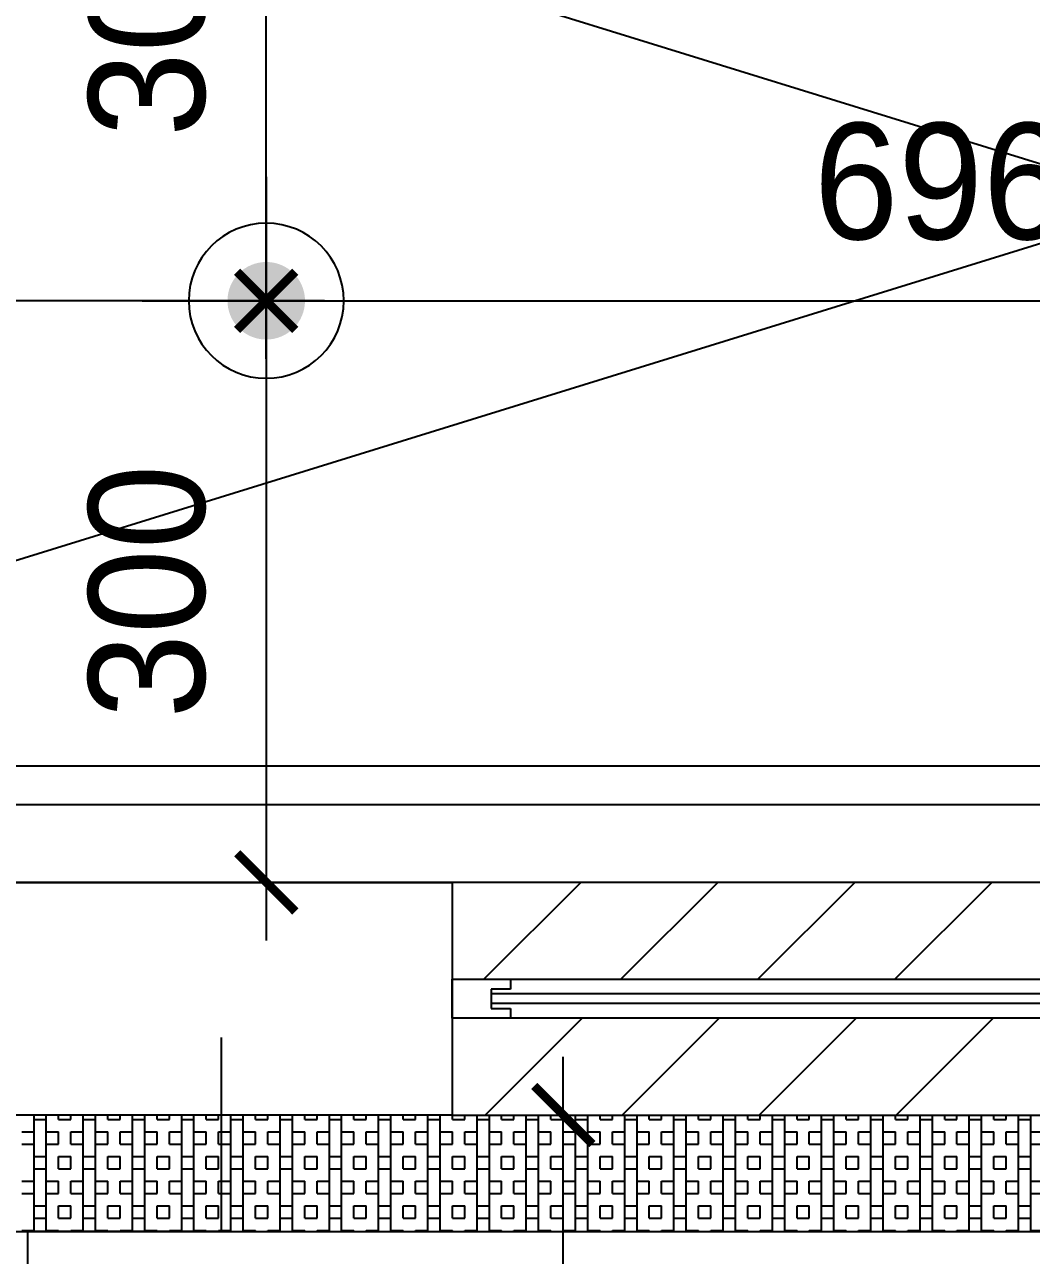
# Model space of a CAD drawing. Header units: inches. Extents: x 3778 to 56227, y -16914 to 35091.
# Drawn here: x 41185 to 41704, y -4066 to -3432 of the extents above; entities that cross this region are included whole.
import ezdxf

# ---------------------------------------------------------------- set-up
doc = ezdxf.new("R2010")
doc.units = ezdxf.units.IN
doc.header["$LTSCALE"] = 100
doc.header["$MEASUREMENT"] = 0
doc.header["$PDSIZE"] = 700.071425
for name, color, linetype in [('03-WAL NEW', 3, 'Continuous'), ('07-DIM WAL', 5, 'Continuous'), ('CO-BATH', 6, 'Continuous'), ('HAT', 8, 'Continuous'), ('RC-LIGHT', 7, 'Continuous')]:
    doc.layers.add(name, color=color, linetype=linetype)
doc.styles.add('HY 울릉도 L', font='')
doc.styles.get('HY 울릉도 L').set_extended_font_data('HY울릉도L')
doc.dimstyles.new('30', dxfattribs={"dimscale": 30, "dimtxt": 2, "dimasz": 1, "dimexe": 1, "dimexo": 1, "dimgap": 1, "dimtad": 1, "dimdec": 0, "dimrnd": 0.05, "dimdsep": 46, "dimlunit": 6, "dimtxsty": 'HY 울릉도 L', "dimblk": 'ARCHTICK', "dimcen": 2.5, "dimdle": 1, "dimclrd": 133, "dimclre": 133, "dimclrt": 30, "dimadec": 0, "dimazin": 0, "dimtfac": 1, "dimtdec": 0, "dimtix": 1, "dimtmove": 2, "dimatfit": 3, "dimldrblk": 'ARCHTICK', "dimfxl": 0, "dimlwd": -1, "dimlwe": -1, "dimarcsym": 0})

# ---------------------------------------------------------------- blocks, each defined once
blk = doc.blocks.new('cjscjdeh')
at = {"color": 8}
for p, q in [((149129.34, 76889.88), (149129.34, 76789.88)), ((148452.52, 76789.88), (149848.52, 76789.88)), ((149129.34, 76789.88), (149029.34, 76789.88)), ((149029.34, 76789.88), (149029.34, 76689.88))]:
    blk.add_line(p, q, dxfattribs=at)
at = {"layer": '03-WAL NEW'}
blk.add_lwpolyline([(148452.52, 76969.88), (149248.52, 76969.88), (149248.52, 76849.88), (148452.52, 76849.88)], close=True, dxfattribs=at)
blk.add_lwpolyline([(149848.52, 76969.88), (149248.52, 76969.88), (149248.52, 76849.88), (149848.52, 76849.88)], dxfattribs=at)
at = {"layer": 'CO-BATH', "color": 8}
for p, q in [((149618.52, 77319.88), (148663.16, 77615.24)), ((149618.52, 77319.88), (148663.16, 77024.53)), ((149748.52, 77029.88), (148798.52, 77029.88)), ((149758.52, 77009.88), (148698.52, 77009.88)), ((149848.52, 76969.88), (148452.52, 76969.88)), ((149248.52, 76899.88), (149248.52, 76919.88)), ((149248.52, 76919.88), (149958.52, 76919.88)), ((149248.52, 76919.88), (149278.52, 76919.88)), ((149248.52, 76899.88), (149248.52, 76919.88)), ((149278.52, 76919.88), (149278.52, 76914.88)), ((149278.52, 76914.88), (149268.52, 76914.88)), ((149268.52, 76914.88), (149268.52, 76904.88)), ((149938.52, 76912.38), (149268.52, 76912.38)), ((149938.52, 76907.38), (149268.52, 76907.38)), ((149268.52, 76904.88), (149278.52, 76904.88)), ((149278.52, 76904.88), (149278.52, 76899.88)), ((149958.52, 76899.88), (149248.52, 76899.88)), ((149278.52, 76899.88), (149248.52, 76899.88))]:
    blk.add_line(p, q, dxfattribs=at)
at = {"layer": 'HAT', "color": 8, "linetype": 'Continuous'}
for p, q in [((149264.79, 76919.88), (149314.79, 76969.88)), ((149335.5, 76919.88), (149385.5, 76969.88)), ((149406.21, 76919.88), (149456.21, 76969.88)), ((149476.92, 76919.88), (149526.92, 76969.88)), ((149265.5, 76849.88), (149315.5, 76899.88)), ((149336.21, 76849.88), (149386.21, 76899.88)), ((149406.92, 76849.88), (149456.92, 76899.88)), ((149477.63, 76849.88), (149527.63, 76899.88)), ((149032.7, 76789.88), (149032.7, 76849.88)), ((149032.7, 76847.54), (149039.05, 76847.54)), ((149039.05, 76789.88), (149039.05, 76849.88)), ((149045.4, 76847.54), (149045.4, 76849.88)), ((149045.4, 76847.54), (149051.75, 76847.54)), ((149051.75, 76847.54), (149051.75, 76849.88)), ((149058.1, 76789.88), (149058.1, 76849.88)), ((149058.1, 76847.54), (149064.45, 76847.54)), ((149064.45, 76789.88), (149064.45, 76849.88)), ((149070.8, 76847.54), (149070.8, 76849.88)), ((149070.8, 76847.54), (149077.15, 76847.54)), ((149077.15, 76847.54), (149077.15, 76849.88)), ((149083.5, 76789.88), (149083.5, 76849.88)), ((149083.5, 76847.54), (149089.85, 76847.54)), ((149089.85, 76789.88), (149089.85, 76849.88)), ((149096.2, 76847.54), (149096.2, 76849.88)), ((149096.2, 76847.54), (149102.55, 76847.54)), ((149102.55, 76847.54), (149102.55, 76849.88)), ((149108.9, 76789.88), (149108.9, 76849.88)), ((149108.9, 76847.54), (149115.25, 76847.54)), ((149115.25, 76789.88), (149115.25, 76849.88)), ((149121.6, 76847.54), (149121.6, 76849.88)), ((149121.6, 76847.54), (149127.95, 76847.54)), ((149127.95, 76847.54), (149127.95, 76849.88)), ((149134.3, 76789.88), (149134.3, 76849.88)), ((149134.3, 76847.54), (149140.65, 76847.54)), ((149140.65, 76789.88), (149140.65, 76849.88)), ((149147, 76847.54), (149147, 76849.88)), ((149147, 76847.54), (149153.35, 76847.54)), ((149153.35, 76847.54), (149153.35, 76849.88)), ((149159.7, 76789.88), (149159.7, 76849.88)), ((149159.7, 76847.54), (149166.05, 76847.54)), ((149166.05, 76789.88), (149166.05, 76849.88)), ((149172.4, 76847.54), (149172.4, 76849.88)), ((149172.4, 76847.54), (149178.75, 76847.54)), ((149178.75, 76847.54), (149178.75, 76849.88)), ((149185.1, 76789.88), (149185.1, 76849.88)), ((149185.1, 76847.54), (149191.45, 76847.54)), ((149191.45, 76789.88), (149191.45, 76849.88)), ((149197.8, 76847.54), (149197.8, 76849.88)), ((149197.8, 76847.54), (149204.15, 76847.54)), ((149204.15, 76847.54), (149204.15, 76849.88)), ((149210.5, 76789.88), (149210.5, 76849.88)), ((149210.5, 76847.54), (149216.85, 76847.54)), ((149216.85, 76789.88), (149216.85, 76849.88)), ((149223.2, 76847.54), (149223.2, 76849.88)), ((149223.2, 76847.54), (149229.55, 76847.54)), ((149229.55, 76847.54), (149229.55, 76849.88)), ((149235.9, 76789.88), (149235.9, 76849.88)), ((149235.9, 76847.54), (149242.25, 76847.54)), ((149242.25, 76789.88), (149242.25, 76849.88)), ((149248.6, 76847.54), (149248.6, 76849.88)), ((149248.6, 76847.54), (149254.95, 76847.54)), ((149254.95, 76847.54), (149254.95, 76849.88)), ((149261.3, 76789.88), (149261.3, 76849.88)), ((149261.3, 76847.54), (149267.65, 76847.54)), ((149267.65, 76789.88), (149267.65, 76849.88)), ((149274, 76847.54), (149274, 76849.88)), ((149274, 76847.54), (149280.35, 76847.54)), ((149280.35, 76847.54), (149280.35, 76849.88)), ((149286.7, 76789.88), (149286.7, 76849.88)), ((149286.7, 76847.54), (149293.05, 76847.54)), ((149293.05, 76789.88), (149293.05, 76849.88)), ((149299.4, 76847.54), (149299.4, 76849.88)), ((149299.4, 76847.54), (149305.75, 76847.54)), ((149305.75, 76847.54), (149305.75, 76849.88)), ((149312.1, 76789.88), (149312.1, 76849.88)), ((149312.1, 76847.54), (149318.45, 76847.54)), ((149318.45, 76789.88), (149318.45, 76849.88)), ((149324.8, 76847.54), (149324.8, 76849.88)), ((149324.8, 76847.54), (149331.15, 76847.54)), ((149331.15, 76847.54), (149331.15, 76849.88)), ((149337.5, 76789.88), (149337.5, 76849.88)), ((149337.5, 76847.54), (149343.85, 76847.54)), ((149343.85, 76789.88), (149343.85, 76849.88)), ((149350.2, 76847.54), (149350.2, 76849.88)), ((149350.2, 76847.54), (149356.55, 76847.54)), ((149356.55, 76847.54), (149356.55, 76849.88)), ((149362.9, 76789.88), (149362.9, 76849.88)), ((149362.9, 76847.54), (149369.25, 76847.54)), ((149369.25, 76789.88), (149369.25, 76849.88)), ((149375.6, 76847.54), (149375.6, 76849.88)), ((149375.6, 76847.54), (149381.95, 76847.54)), ((149381.95, 76847.54), (149381.95, 76849.88)), ((149388.3, 76789.88), (149388.3, 76849.88)), ((149388.3, 76847.54), (149394.65, 76847.54)), ((149394.65, 76789.88), (149394.65, 76849.88)), ((149401, 76847.54), (149401, 76849.88)), ((149401, 76847.54), (149407.35, 76847.54)), ((149407.35, 76847.54), (149407.35, 76849.88)), ((149413.7, 76789.88), (149413.7, 76849.88)), ((149413.7, 76847.54), (149420.05, 76847.54)), ((149420.05, 76789.88), (149420.05, 76849.88)), ((149426.4, 76847.54), (149426.4, 76849.88)), ((149426.4, 76847.54), (149432.75, 76847.54)), ((149432.75, 76847.54), (149432.75, 76849.88)), ((149439.1, 76789.88), (149439.1, 76849.88)), ((149439.1, 76847.54), (149445.45, 76847.54)), ((149445.45, 76789.88), (149445.45, 76849.88)), ((149451.8, 76847.54), (149451.8, 76849.88)), ((149451.8, 76847.54), (149458.15, 76847.54)), ((149458.15, 76847.54), (149458.15, 76849.88)), ((149464.5, 76789.88), (149464.5, 76849.88)), ((149464.5, 76847.54), (149470.85, 76847.54)), ((149470.85, 76789.88), (149470.85, 76849.88)), ((149477.2, 76847.54), (149477.2, 76849.88)), ((149477.2, 76847.54), (149483.55, 76847.54)), ((149483.55, 76847.54), (149483.55, 76849.88)), ((149489.9, 76789.88), (149489.9, 76849.88)), ((149489.9, 76847.54), (149496.25, 76847.54)), ((149496.25, 76789.88), (149496.25, 76849.88)), ((149502.6, 76847.54), (149502.6, 76849.88)), ((149502.6, 76847.54), (149508.95, 76847.54)), ((149508.95, 76847.54), (149508.95, 76849.88)), ((149515.3, 76789.88), (149515.3, 76849.88)), ((149515.3, 76847.54), (149521.65, 76847.54)), ((149521.65, 76789.88), (149521.65, 76849.88)), ((149528, 76847.54), (149528, 76849.88)), ((149528, 76847.54), (149534.35, 76847.54)), ((149534.35, 76847.54), (149534.35, 76849.88)), ((149540.7, 76789.88), (149540.7, 76849.88)), ((149540.7, 76847.54), (149547.05, 76847.54)), ((149547.05, 76789.88), (149547.05, 76849.88)), ((149026.35, 76841.19), (149032.7, 76841.19)), ((149039.05, 76841.19), (149045.4, 76841.19)), ((149045.4, 76834.84), (149045.4, 76841.19)), ((149051.75, 76841.19), (149058.1, 76841.19)), ((149051.75, 76834.84), (149051.75, 76841.19)), ((149064.45, 76841.19), (149070.8, 76841.19)), ((149070.8, 76834.84), (149070.8, 76841.19)), ((149077.15, 76841.19), (149083.5, 76841.19)), ((149077.15, 76834.84), (149077.15, 76841.19)), ((149089.85, 76841.19), (149096.2, 76841.19)), ((149096.2, 76834.84), (149096.2, 76841.19)), ((149102.55, 76841.19), (149108.9, 76841.19)), ((149102.55, 76834.84), (149102.55, 76841.19)), ((149115.25, 76841.19), (149121.6, 76841.19)), ((149121.6, 76834.84), (149121.6, 76841.19)), ((149127.95, 76841.19), (149134.3, 76841.19)), ((149127.95, 76834.84), (149127.95, 76841.19)), ((149140.65, 76841.19), (149147, 76841.19)), ((149147, 76834.84), (149147, 76841.19)), ((149153.35, 76841.19), (149159.7, 76841.19)), ((149153.35, 76834.84), (149153.35, 76841.19)), ((149166.05, 76841.19), (149172.4, 76841.19)), ((149172.4, 76834.84), (149172.4, 76841.19)), ((149178.75, 76841.19), (149185.1, 76841.19)), ((149178.75, 76834.84), (149178.75, 76841.19)), ((149191.45, 76841.19), (149197.8, 76841.19)), ((149197.8, 76834.84), (149197.8, 76841.19)), ((149204.15, 76841.19), (149210.5, 76841.19)), ((149204.15, 76834.84), (149204.15, 76841.19)), ((149216.85, 76841.19), (149223.2, 76841.19)), ((149223.2, 76834.84), (149223.2, 76841.19)), ((149229.55, 76841.19), (149235.9, 76841.19)), ((149229.55, 76834.84), (149229.55, 76841.19)), ((149242.25, 76841.19), (149248.6, 76841.19)), ((149248.6, 76834.84), (149248.6, 76841.19)), ((149254.95, 76841.19), (149261.3, 76841.19)), ((149254.95, 76834.84), (149254.95, 76841.19)), ((149267.65, 76841.19), (149274, 76841.19)), ((149274, 76834.84), (149274, 76841.19)), ((149280.35, 76841.19), (149286.7, 76841.19)), ((149280.35, 76834.84), (149280.35, 76841.19)), ((149293.05, 76841.19), (149299.4, 76841.19)), ((149299.4, 76834.84), (149299.4, 76841.19)), ((149305.75, 76841.19), (149312.1, 76841.19)), ((149305.75, 76834.84), (149305.75, 76841.19)), ((149318.45, 76841.19), (149324.8, 76841.19)), ((149324.8, 76834.84), (149324.8, 76841.19)), ((149331.15, 76841.19), (149337.5, 76841.19)), ((149331.15, 76834.84), (149331.15, 76841.19)), ((149343.85, 76841.19), (149350.2, 76841.19)), ((149350.2, 76834.84), (149350.2, 76841.19)), ((149356.55, 76841.19), (149362.9, 76841.19)), ((149356.55, 76834.84), (149356.55, 76841.19)), ((149369.25, 76841.19), (149375.6, 76841.19)), ((149375.6, 76834.84), (149375.6, 76841.19)), ((149381.95, 76841.19), (149388.3, 76841.19)), ((149381.95, 76834.84), (149381.95, 76841.19)), ((149394.65, 76841.19), (149401, 76841.19)), ((149401, 76834.84), (149401, 76841.19)), ((149407.35, 76841.19), (149413.7, 76841.19)), ((149407.35, 76834.84), (149407.35, 76841.19)), ((149420.05, 76841.19), (149426.4, 76841.19)), ((149426.4, 76834.84), (149426.4, 76841.19)), ((149432.75, 76841.19), (149439.1, 76841.19)), ((149432.75, 76834.84), (149432.75, 76841.19)), ((149445.45, 76841.19), (149451.8, 76841.19)), ((149451.8, 76834.84), (149451.8, 76841.19)), ((149458.15, 76841.19), (149464.5, 76841.19)), ((149458.15, 76834.84), (149458.15, 76841.19)), ((149470.85, 76841.19), (149477.2, 76841.19)), ((149477.2, 76834.84), (149477.2, 76841.19)), ((149483.55, 76841.19), (149489.9, 76841.19)), ((149483.55, 76834.84), (149483.55, 76841.19)), ((149496.25, 76841.19), (149502.6, 76841.19)), ((149502.6, 76834.84), (149502.6, 76841.19)), ((149508.95, 76841.19), (149515.3, 76841.19)), ((149508.95, 76834.84), (149508.95, 76841.19)), ((149521.65, 76841.19), (149528, 76841.19)), ((149528, 76834.84), (149528, 76841.19)), ((149534.35, 76841.19), (149540.7, 76841.19)), ((149534.35, 76834.84), (149534.35, 76841.19)), ((149547.05, 76841.19), (149553.4, 76841.19)), ((149026.35, 76834.84), (149032.7, 76834.84)), ((149039.05, 76834.84), (149045.4, 76834.84)), ((149051.75, 76834.84), (149058.1, 76834.84)), ((149064.45, 76834.84), (149070.8, 76834.84)), ((149077.15, 76834.84), (149083.5, 76834.84)), ((149089.85, 76834.84), (149096.2, 76834.84)), ((149102.55, 76834.84), (149108.9, 76834.84)), ((149115.25, 76834.84), (149121.6, 76834.84)), ((149127.95, 76834.84), (149134.3, 76834.84)), ((149140.65, 76834.84), (149147, 76834.84)), ((149153.35, 76834.84), (149159.7, 76834.84)), ((149166.05, 76834.84), (149172.4, 76834.84)), ((149178.75, 76834.84), (149185.1, 76834.84)), ((149191.45, 76834.84), (149197.8, 76834.84)), ((149204.15, 76834.84), (149210.5, 76834.84)), ((149216.85, 76834.84), (149223.2, 76834.84)), ((149229.55, 76834.84), (149235.9, 76834.84)), ((149242.25, 76834.84), (149248.6, 76834.84)), ((149254.95, 76834.84), (149261.3, 76834.84)), ((149267.65, 76834.84), (149274, 76834.84)), ((149280.35, 76834.84), (149286.7, 76834.84)), ((149293.05, 76834.84), (149299.4, 76834.84)), ((149305.75, 76834.84), (149312.1, 76834.84)), ((149318.45, 76834.84), (149324.8, 76834.84)), ((149331.15, 76834.84), (149337.5, 76834.84)), ((149343.85, 76834.84), (149350.2, 76834.84)), ((149356.55, 76834.84), (149362.9, 76834.84)), ((149369.25, 76834.84), (149375.6, 76834.84)), ((149381.95, 76834.84), (149388.3, 76834.84)), ((149394.65, 76834.84), (149401, 76834.84)), ((149407.35, 76834.84), (149413.7, 76834.84)), ((149420.05, 76834.84), (149426.4, 76834.84)), ((149432.75, 76834.84), (149439.1, 76834.84)), ((149445.45, 76834.84), (149451.8, 76834.84)), ((149458.15, 76834.84), (149464.5, 76834.84)), ((149470.85, 76834.84), (149477.2, 76834.84)), ((149483.55, 76834.84), (149489.9, 76834.84)), ((149496.25, 76834.84), (149502.6, 76834.84)), ((149508.95, 76834.84), (149515.3, 76834.84)), ((149521.65, 76834.84), (149528, 76834.84)), ((149534.35, 76834.84), (149540.7, 76834.84)), ((149547.05, 76834.84), (149553.4, 76834.84)), ((149032.7, 76828.49), (149039.05, 76828.49)), ((149045.4, 76828.49), (149051.75, 76828.49)), ((149045.4, 76822.14), (149045.4, 76828.49)), ((149051.75, 76822.14), (149051.75, 76828.49)), ((149058.1, 76828.49), (149064.45, 76828.49)), ((149070.8, 76828.49), (149077.15, 76828.49)), ((149070.8, 76822.14), (149070.8, 76828.49)), ((149077.15, 76822.14), (149077.15, 76828.49)), ((149083.5, 76828.49), (149089.85, 76828.49)), ((149096.2, 76828.49), (149102.55, 76828.49)), ((149096.2, 76822.14), (149096.2, 76828.49)), ((149102.55, 76822.14), (149102.55, 76828.49)), ((149108.9, 76828.49), (149115.25, 76828.49)), ((149121.6, 76828.49), (149127.95, 76828.49)), ((149121.6, 76822.14), (149121.6, 76828.49)), ((149127.95, 76822.14), (149127.95, 76828.49)), ((149134.3, 76828.49), (149140.65, 76828.49)), ((149147, 76828.49), (149153.35, 76828.49)), ((149147, 76822.14), (149147, 76828.49)), ((149153.35, 76822.14), (149153.35, 76828.49)), ((149159.7, 76828.49), (149166.05, 76828.49)), ((149172.4, 76828.49), (149178.75, 76828.49)), ((149172.4, 76822.14), (149172.4, 76828.49)), ((149178.75, 76822.14), (149178.75, 76828.49)), ((149185.1, 76828.49), (149191.45, 76828.49)), ((149197.8, 76828.49), (149204.15, 76828.49)), ((149197.8, 76822.14), (149197.8, 76828.49)), ((149204.15, 76822.14), (149204.15, 76828.49)), ((149210.5, 76828.49), (149216.85, 76828.49)), ((149223.2, 76828.49), (149229.55, 76828.49)), ((149223.2, 76822.14), (149223.2, 76828.49)), ((149229.55, 76822.14), (149229.55, 76828.49)), ((149235.9, 76828.49), (149242.25, 76828.49)), ((149248.6, 76828.49), (149254.95, 76828.49)), ((149248.6, 76822.14), (149248.6, 76828.49)), ((149254.95, 76822.14), (149254.95, 76828.49)), ((149261.3, 76828.49), (149267.65, 76828.49)), ((149274, 76828.49), (149280.35, 76828.49)), ((149274, 76822.14), (149274, 76828.49)), ((149280.35, 76822.14), (149280.35, 76828.49)), ((149286.7, 76828.49), (149293.05, 76828.49)), ((149299.4, 76828.49), (149305.75, 76828.49)), ((149299.4, 76822.14), (149299.4, 76828.49)), ((149305.75, 76822.14), (149305.75, 76828.49)), ((149312.1, 76828.49), (149318.45, 76828.49)), ((149324.8, 76828.49), (149331.15, 76828.49)), ((149324.8, 76822.14), (149324.8, 76828.49)), ((149331.15, 76822.14), (149331.15, 76828.49)), ((149337.5, 76828.49), (149343.85, 76828.49)), ((149350.2, 76828.49), (149356.55, 76828.49)), ((149350.2, 76822.14), (149350.2, 76828.49)), ((149356.55, 76822.14), (149356.55, 76828.49)), ((149362.9, 76828.49), (149369.25, 76828.49)), ((149375.6, 76828.49), (149381.95, 76828.49)), ((149375.6, 76822.14), (149375.6, 76828.49)), ((149381.95, 76822.14), (149381.95, 76828.49)), ((149388.3, 76828.49), (149394.65, 76828.49)), ((149401, 76828.49), (149407.35, 76828.49)), ((149401, 76822.14), (149401, 76828.49)), ((149407.35, 76822.14), (149407.35, 76828.49)), ((149413.7, 76828.49), (149420.05, 76828.49)), ((149426.4, 76828.49), (149432.75, 76828.49)), ((149426.4, 76822.14), (149426.4, 76828.49)), ((149432.75, 76822.14), (149432.75, 76828.49)), ((149439.1, 76828.49), (149445.45, 76828.49)), ((149451.8, 76828.49), (149458.15, 76828.49)), ((149451.8, 76822.14), (149451.8, 76828.49)), ((149458.15, 76822.14), (149458.15, 76828.49)), ((149464.5, 76828.49), (149470.85, 76828.49)), ((149477.2, 76828.49), (149483.55, 76828.49)), ((149477.2, 76822.14), (149477.2, 76828.49)), ((149483.55, 76822.14), (149483.55, 76828.49)), ((149489.9, 76828.49), (149496.25, 76828.49)), ((149502.6, 76828.49), (149508.95, 76828.49)), ((149502.6, 76822.14), (149502.6, 76828.49)), ((149508.95, 76822.14), (149508.95, 76828.49)), ((149515.3, 76828.49), (149521.65, 76828.49)), ((149528, 76828.49), (149534.35, 76828.49)), ((149528, 76822.14), (149528, 76828.49)), ((149534.35, 76822.14), (149534.35, 76828.49)), ((149540.7, 76828.49), (149547.05, 76828.49)), ((149032.7, 76822.14), (149039.05, 76822.14)), ((149045.4, 76822.14), (149051.75, 76822.14)), ((149058.1, 76822.14), (149064.45, 76822.14)), ((149070.8, 76822.14), (149077.15, 76822.14)), ((149083.5, 76822.14), (149089.85, 76822.14)), ((149096.2, 76822.14), (149102.55, 76822.14)), ((149108.9, 76822.14), (149115.25, 76822.14)), ((149121.6, 76822.14), (149127.95, 76822.14)), ((149134.3, 76822.14), (149140.65, 76822.14)), ((149147, 76822.14), (149153.35, 76822.14)), ((149159.7, 76822.14), (149166.05, 76822.14)), ((149172.4, 76822.14), (149178.75, 76822.14)), ((149185.1, 76822.14), (149191.45, 76822.14)), ((149197.8, 76822.14), (149204.15, 76822.14)), ((149210.5, 76822.14), (149216.85, 76822.14)), ((149223.2, 76822.14), (149229.55, 76822.14)), ((149235.9, 76822.14), (149242.25, 76822.14)), ((149248.6, 76822.14), (149254.95, 76822.14)), ((149261.3, 76822.14), (149267.65, 76822.14)), ((149274, 76822.14), (149280.35, 76822.14)), ((149286.7, 76822.14), (149293.05, 76822.14)), ((149299.4, 76822.14), (149305.75, 76822.14)), ((149312.1, 76822.14), (149318.45, 76822.14)), ((149324.8, 76822.14), (149331.15, 76822.14)), ((149337.5, 76822.14), (149343.85, 76822.14)), ((149350.2, 76822.14), (149356.55, 76822.14)), ((149362.9, 76822.14), (149369.25, 76822.14)), ((149375.6, 76822.14), (149381.95, 76822.14)), ((149388.3, 76822.14), (149394.65, 76822.14)), ((149401, 76822.14), (149407.35, 76822.14)), ((149413.7, 76822.14), (149420.05, 76822.14)), ((149426.4, 76822.14), (149432.75, 76822.14)), ((149439.1, 76822.14), (149445.45, 76822.14)), ((149451.8, 76822.14), (149458.15, 76822.14)), ((149464.5, 76822.14), (149470.85, 76822.14)), ((149477.2, 76822.14), (149483.55, 76822.14)), ((149489.9, 76822.14), (149496.25, 76822.14)), ((149502.6, 76822.14), (149508.95, 76822.14)), ((149515.3, 76822.14), (149521.65, 76822.14)), ((149528, 76822.14), (149534.35, 76822.14)), ((149540.7, 76822.14), (149547.05, 76822.14)), ((149026.35, 76815.79), (149032.7, 76815.79)), ((149039.05, 76815.79), (149045.4, 76815.79)), ((149045.4, 76809.44), (149045.4, 76815.79)), ((149051.75, 76815.79), (149058.1, 76815.79)), ((149051.75, 76809.44), (149051.75, 76815.79)), ((149064.45, 76815.79), (149070.8, 76815.79)), ((149070.8, 76809.44), (149070.8, 76815.79)), ((149077.15, 76815.79), (149083.5, 76815.79)), ((149077.15, 76809.44), (149077.15, 76815.79)), ((149089.85, 76815.79), (149096.2, 76815.79)), ((149096.2, 76809.44), (149096.2, 76815.79)), ((149102.55, 76815.79), (149108.9, 76815.79)), ((149102.55, 76809.44), (149102.55, 76815.79)), ((149115.25, 76815.79), (149121.6, 76815.79)), ((149121.6, 76809.44), (149121.6, 76815.79)), ((149127.95, 76815.79), (149134.3, 76815.79)), ((149127.95, 76809.44), (149127.95, 76815.79)), ((149140.65, 76815.79), (149147, 76815.79)), ((149147, 76809.44), (149147, 76815.79)), ((149153.35, 76815.79), (149159.7, 76815.79)), ((149153.35, 76809.44), (149153.35, 76815.79)), ((149166.05, 76815.79), (149172.4, 76815.79)), ((149172.4, 76809.44), (149172.4, 76815.79)), ((149178.75, 76815.79), (149185.1, 76815.79)), ((149178.75, 76809.44), (149178.75, 76815.79)), ((149191.45, 76815.79), (149197.8, 76815.79)), ((149197.8, 76809.44), (149197.8, 76815.79)), ((149204.15, 76815.79), (149210.5, 76815.79)), ((149204.15, 76809.44), (149204.15, 76815.79)), ((149216.85, 76815.79), (149223.2, 76815.79)), ((149223.2, 76809.44), (149223.2, 76815.79)), ((149229.55, 76815.79), (149235.9, 76815.79)), ((149229.55, 76809.44), (149229.55, 76815.79)), ((149242.25, 76815.79), (149248.6, 76815.79)), ((149248.6, 76809.44), (149248.6, 76815.79)), ((149254.95, 76815.79), (149261.3, 76815.79)), ((149254.95, 76809.44), (149254.95, 76815.79)), ((149267.65, 76815.79), (149274, 76815.79)), ((149274, 76809.44), (149274, 76815.79)), ((149280.35, 76815.79), (149286.7, 76815.79)), ((149280.35, 76809.44), (149280.35, 76815.79)), ((149293.05, 76815.79), (149299.4, 76815.79)), ((149299.4, 76809.44), (149299.4, 76815.79)), ((149305.75, 76815.79), (149312.1, 76815.79)), ((149305.75, 76809.44), (149305.75, 76815.79)), ((149318.45, 76815.79), (149324.8, 76815.79)), ((149324.8, 76809.44), (149324.8, 76815.79)), ((149331.15, 76815.79), (149337.5, 76815.79)), ((149331.15, 76809.44), (149331.15, 76815.79)), ((149343.85, 76815.79), (149350.2, 76815.79)), ((149350.2, 76809.44), (149350.2, 76815.79)), ((149356.55, 76815.79), (149362.9, 76815.79)), ((149356.55, 76809.44), (149356.55, 76815.79)), ((149369.25, 76815.79), (149375.6, 76815.79)), ((149375.6, 76809.44), (149375.6, 76815.79)), ((149381.95, 76815.79), (149388.3, 76815.79)), ((149381.95, 76809.44), (149381.95, 76815.79)), ((149394.65, 76815.79), (149401, 76815.79)), ((149401, 76809.44), (149401, 76815.79)), ((149407.35, 76815.79), (149413.7, 76815.79)), ((149407.35, 76809.44), (149407.35, 76815.79)), ((149420.05, 76815.79), (149426.4, 76815.79)), ((149426.4, 76809.44), (149426.4, 76815.79)), ((149432.75, 76815.79), (149439.1, 76815.79)), ((149432.75, 76809.44), (149432.75, 76815.79)), ((149445.45, 76815.79), (149451.8, 76815.79)), ((149451.8, 76809.44), (149451.8, 76815.79)), ((149458.15, 76815.79), (149464.5, 76815.79)), ((149458.15, 76809.44), (149458.15, 76815.79)), ((149470.85, 76815.79), (149477.2, 76815.79)), ((149477.2, 76809.44), (149477.2, 76815.79)), ((149483.55, 76815.79), (149489.9, 76815.79)), ((149483.55, 76809.44), (149483.55, 76815.79)), ((149496.25, 76815.79), (149502.6, 76815.79)), ((149502.6, 76809.44), (149502.6, 76815.79)), ((149508.95, 76815.79), (149515.3, 76815.79)), ((149508.95, 76809.44), (149508.95, 76815.79)), ((149521.65, 76815.79), (149528, 76815.79)), ((149528, 76809.44), (149528, 76815.79)), ((149534.35, 76815.79), (149540.7, 76815.79)), ((149534.35, 76809.44), (149534.35, 76815.79)), ((149547.05, 76815.79), (149553.4, 76815.79)), ((149026.35, 76809.44), (149032.7, 76809.44)), ((149039.05, 76809.44), (149045.4, 76809.44)), ((149051.75, 76809.44), (149058.1, 76809.44)), ((149064.45, 76809.44), (149070.8, 76809.44)), ((149077.15, 76809.44), (149083.5, 76809.44)), ((149089.85, 76809.44), (149096.2, 76809.44)), ((149102.55, 76809.44), (149108.9, 76809.44)), ((149115.25, 76809.44), (149121.6, 76809.44)), ((149127.95, 76809.44), (149134.3, 76809.44)), ((149140.65, 76809.44), (149147, 76809.44)), ((149153.35, 76809.44), (149159.7, 76809.44)), ((149166.05, 76809.44), (149172.4, 76809.44)), ((149178.75, 76809.44), (149185.1, 76809.44)), ((149191.45, 76809.44), (149197.8, 76809.44)), ((149204.15, 76809.44), (149210.5, 76809.44)), ((149216.85, 76809.44), (149223.2, 76809.44)), ((149229.55, 76809.44), (149235.9, 76809.44)), ((149242.25, 76809.44), (149248.6, 76809.44)), ((149254.95, 76809.44), (149261.3, 76809.44)), ((149267.65, 76809.44), (149274, 76809.44)), ((149280.35, 76809.44), (149286.7, 76809.44)), ((149293.05, 76809.44), (149299.4, 76809.44)), ((149305.75, 76809.44), (149312.1, 76809.44)), ((149318.45, 76809.44), (149324.8, 76809.44)), ((149331.15, 76809.44), (149337.5, 76809.44)), ((149343.85, 76809.44), (149350.2, 76809.44)), ((149356.55, 76809.44), (149362.9, 76809.44)), ((149369.25, 76809.44), (149375.6, 76809.44)), ((149381.95, 76809.44), (149388.3, 76809.44)), ((149394.65, 76809.44), (149401, 76809.44)), ((149407.35, 76809.44), (149413.7, 76809.44)), ((149420.05, 76809.44), (149426.4, 76809.44)), ((149432.75, 76809.44), (149439.1, 76809.44)), ((149445.45, 76809.44), (149451.8, 76809.44)), ((149458.15, 76809.44), (149464.5, 76809.44)), ((149470.85, 76809.44), (149477.2, 76809.44)), ((149483.55, 76809.44), (149489.9, 76809.44)), ((149496.25, 76809.44), (149502.6, 76809.44)), ((149508.95, 76809.44), (149515.3, 76809.44)), ((149521.65, 76809.44), (149528, 76809.44)), ((149534.35, 76809.44), (149540.7, 76809.44)), ((149547.05, 76809.44), (149553.4, 76809.44)), ((149032.7, 76803.09), (149039.05, 76803.09)), ((149045.4, 76803.09), (149051.75, 76803.09)), ((149045.4, 76796.74), (149045.4, 76803.09)), ((149051.75, 76796.74), (149051.75, 76803.09)), ((149058.1, 76803.09), (149064.45, 76803.09)), ((149070.8, 76803.09), (149077.15, 76803.09)), ((149070.8, 76796.74), (149070.8, 76803.09)), ((149077.15, 76796.74), (149077.15, 76803.09)), ((149083.5, 76803.09), (149089.85, 76803.09)), ((149096.2, 76803.09), (149102.55, 76803.09)), ((149096.2, 76796.74), (149096.2, 76803.09)), ((149102.55, 76796.74), (149102.55, 76803.09)), ((149108.9, 76803.09), (149115.25, 76803.09)), ((149121.6, 76803.09), (149127.95, 76803.09)), ((149121.6, 76796.74), (149121.6, 76803.09)), ((149127.95, 76796.74), (149127.95, 76803.09)), ((149134.3, 76803.09), (149140.65, 76803.09)), ((149147, 76803.09), (149153.35, 76803.09)), ((149147, 76796.74), (149147, 76803.09)), ((149153.35, 76796.74), (149153.35, 76803.09)), ((149159.7, 76803.09), (149166.05, 76803.09)), ((149172.4, 76803.09), (149178.75, 76803.09)), ((149172.4, 76796.74), (149172.4, 76803.09)), ((149178.75, 76796.74), (149178.75, 76803.09)), ((149185.1, 76803.09), (149191.45, 76803.09)), ((149197.8, 76803.09), (149204.15, 76803.09)), ((149197.8, 76796.74), (149197.8, 76803.09)), ((149204.15, 76796.74), (149204.15, 76803.09)), ((149210.5, 76803.09), (149216.85, 76803.09)), ((149223.2, 76803.09), (149229.55, 76803.09)), ((149223.2, 76796.74), (149223.2, 76803.09)), ((149229.55, 76796.74), (149229.55, 76803.09)), ((149235.9, 76803.09), (149242.25, 76803.09)), ((149248.6, 76803.09), (149254.95, 76803.09)), ((149248.6, 76796.74), (149248.6, 76803.09)), ((149254.95, 76796.74), (149254.95, 76803.09)), ((149261.3, 76803.09), (149267.65, 76803.09)), ((149274, 76803.09), (149280.35, 76803.09)), ((149274, 76796.74), (149274, 76803.09)), ((149280.35, 76796.74), (149280.35, 76803.09)), ((149286.7, 76803.09), (149293.05, 76803.09)), ((149299.4, 76803.09), (149305.75, 76803.09)), ((149299.4, 76796.74), (149299.4, 76803.09)), ((149305.75, 76796.74), (149305.75, 76803.09)), ((149312.1, 76803.09), (149318.45, 76803.09)), ((149324.8, 76803.09), (149331.15, 76803.09)), ((149324.8, 76796.74), (149324.8, 76803.09)), ((149331.15, 76796.74), (149331.15, 76803.09)), ((149337.5, 76803.09), (149343.85, 76803.09)), ((149350.2, 76803.09), (149356.55, 76803.09)), ((149350.2, 76796.74), (149350.2, 76803.09)), ((149356.55, 76796.74), (149356.55, 76803.09)), ((149362.9, 76803.09), (149369.25, 76803.09)), ((149375.6, 76803.09), (149381.95, 76803.09)), ((149375.6, 76796.74), (149375.6, 76803.09)), ((149381.95, 76796.74), (149381.95, 76803.09)), ((149388.3, 76803.09), (149394.65, 76803.09)), ((149401, 76803.09), (149407.35, 76803.09)), ((149401, 76796.74), (149401, 76803.09)), ((149407.35, 76796.74), (149407.35, 76803.09)), ((149413.7, 76803.09), (149420.05, 76803.09)), ((149426.4, 76803.09), (149432.75, 76803.09)), ((149426.4, 76796.74), (149426.4, 76803.09)), ((149432.75, 76796.74), (149432.75, 76803.09)), ((149439.1, 76803.09), (149445.45, 76803.09)), ((149451.8, 76803.09), (149458.15, 76803.09)), ((149451.8, 76796.74), (149451.8, 76803.09)), ((149458.15, 76796.74), (149458.15, 76803.09)), ((149464.5, 76803.09), (149470.85, 76803.09)), ((149477.2, 76803.09), (149483.55, 76803.09)), ((149477.2, 76796.74), (149477.2, 76803.09)), ((149483.55, 76796.74), (149483.55, 76803.09)), ((149489.9, 76803.09), (149496.25, 76803.09)), ((149502.6, 76803.09), (149508.95, 76803.09)), ((149502.6, 76796.74), (149502.6, 76803.09)), ((149508.95, 76796.74), (149508.95, 76803.09)), ((149515.3, 76803.09), (149521.65, 76803.09)), ((149528, 76803.09), (149534.35, 76803.09)), ((149528, 76796.74), (149528, 76803.09)), ((149534.35, 76796.74), (149534.35, 76803.09)), ((149540.7, 76803.09), (149547.05, 76803.09)), ((149032.7, 76796.74), (149039.05, 76796.74)), ((149045.4, 76796.74), (149051.75, 76796.74)), ((149058.1, 76796.74), (149064.45, 76796.74)), ((149070.8, 76796.74), (149077.15, 76796.74)), ((149083.5, 76796.74), (149089.85, 76796.74)), ((149096.2, 76796.74), (149102.55, 76796.74)), ((149108.9, 76796.74), (149115.25, 76796.74)), ((149121.6, 76796.74), (149127.95, 76796.74)), ((149134.3, 76796.74), (149140.65, 76796.74)), ((149147, 76796.74), (149153.35, 76796.74)), ((149159.7, 76796.74), (149166.05, 76796.74)), ((149172.4, 76796.74), (149178.75, 76796.74)), ((149185.1, 76796.74), (149191.45, 76796.74)), ((149197.8, 76796.74), (149204.15, 76796.74)), ((149210.5, 76796.74), (149216.85, 76796.74)), ((149223.2, 76796.74), (149229.55, 76796.74)), ((149235.9, 76796.74), (149242.25, 76796.74)), ((149248.6, 76796.74), (149254.95, 76796.74)), ((149261.3, 76796.74), (149267.65, 76796.74)), ((149274, 76796.74), (149280.35, 76796.74)), ((149286.7, 76796.74), (149293.05, 76796.74)), ((149299.4, 76796.74), (149305.75, 76796.74)), ((149312.1, 76796.74), (149318.45, 76796.74)), ((149324.8, 76796.74), (149331.15, 76796.74)), ((149337.5, 76796.74), (149343.85, 76796.74)), ((149350.2, 76796.74), (149356.55, 76796.74)), ((149362.9, 76796.74), (149369.25, 76796.74)), ((149375.6, 76796.74), (149381.95, 76796.74)), ((149388.3, 76796.74), (149394.65, 76796.74)), ((149401, 76796.74), (149407.35, 76796.74)), ((149413.7, 76796.74), (149420.05, 76796.74)), ((149426.4, 76796.74), (149432.75, 76796.74)), ((149439.1, 76796.74), (149445.45, 76796.74)), ((149451.8, 76796.74), (149458.15, 76796.74)), ((149464.5, 76796.74), (149470.85, 76796.74)), ((149477.2, 76796.74), (149483.55, 76796.74)), ((149489.9, 76796.74), (149496.25, 76796.74)), ((149502.6, 76796.74), (149508.95, 76796.74)), ((149515.3, 76796.74), (149521.65, 76796.74)), ((149528, 76796.74), (149534.35, 76796.74)), ((149540.7, 76796.74), (149547.05, 76796.74)), ((149026.35, 76790.39), (149032.7, 76790.39)), ((149039.05, 76790.39), (149045.4, 76790.39)), ((149045.4, 76789.88), (149045.4, 76790.39)), ((149051.75, 76790.39), (149058.1, 76790.39)), ((149051.75, 76789.88), (149051.75, 76790.39)), ((149064.45, 76790.39), (149070.8, 76790.39)), ((149070.8, 76789.88), (149070.8, 76790.39)), ((149077.15, 76790.39), (149083.5, 76790.39)), ((149077.15, 76789.88), (149077.15, 76790.39)), ((149089.85, 76790.39), (149096.2, 76790.39)), ((149096.2, 76789.88), (149096.2, 76790.39)), ((149102.55, 76790.39), (149108.9, 76790.39)), ((149102.55, 76789.88), (149102.55, 76790.39)), ((149115.25, 76790.39), (149121.6, 76790.39)), ((149121.6, 76789.88), (149121.6, 76790.39)), ((149127.95, 76790.39), (149134.3, 76790.39)), ((149127.95, 76789.88), (149127.95, 76790.39)), ((149140.65, 76790.39), (149147, 76790.39)), ((149147, 76789.88), (149147, 76790.39)), ((149153.35, 76790.39), (149159.7, 76790.39)), ((149153.35, 76789.88), (149153.35, 76790.39)), ((149166.05, 76790.39), (149172.4, 76790.39)), ((149172.4, 76789.88), (149172.4, 76790.39)), ((149178.75, 76790.39), (149185.1, 76790.39)), ((149178.75, 76789.88), (149178.75, 76790.39)), ((149191.45, 76790.39), (149197.8, 76790.39)), ((149197.8, 76789.88), (149197.8, 76790.39)), ((149204.15, 76790.39), (149210.5, 76790.39)), ((149204.15, 76789.88), (149204.15, 76790.39)), ((149216.85, 76790.39), (149223.2, 76790.39)), ((149223.2, 76789.88), (149223.2, 76790.39)), ((149229.55, 76790.39), (149235.9, 76790.39)), ((149229.55, 76789.88), (149229.55, 76790.39)), ((149242.25, 76790.39), (149248.6, 76790.39)), ((149248.6, 76789.88), (149248.6, 76790.39)), ((149254.95, 76790.39), (149261.3, 76790.39)), ((149254.95, 76789.88), (149254.95, 76790.39)), ((149267.65, 76790.39), (149274, 76790.39)), ((149274, 76789.88), (149274, 76790.39)), ((149280.35, 76790.39), (149286.7, 76790.39)), ((149280.35, 76789.88), (149280.35, 76790.39)), ((149293.05, 76790.39), (149299.4, 76790.39)), ((149299.4, 76789.88), (149299.4, 76790.39)), ((149305.75, 76790.39), (149312.1, 76790.39)), ((149305.75, 76789.88), (149305.75, 76790.39)), ((149318.45, 76790.39), (149324.8, 76790.39)), ((149324.8, 76789.88), (149324.8, 76790.39)), ((149331.15, 76790.39), (149337.5, 76790.39)), ((149331.15, 76789.88), (149331.15, 76790.39)), ((149343.85, 76790.39), (149350.2, 76790.39)), ((149350.2, 76789.88), (149350.2, 76790.39)), ((149356.55, 76790.39), (149362.9, 76790.39)), ((149356.55, 76789.88), (149356.55, 76790.39)), ((149369.25, 76790.39), (149375.6, 76790.39)), ((149375.6, 76789.88), (149375.6, 76790.39)), ((149381.95, 76790.39), (149388.3, 76790.39)), ((149381.95, 76789.88), (149381.95, 76790.39)), ((149394.65, 76790.39), (149401, 76790.39)), ((149401, 76789.88), (149401, 76790.39)), ((149407.35, 76790.39), (149413.7, 76790.39)), ((149407.35, 76789.88), (149407.35, 76790.39)), ((149420.05, 76790.39), (149426.4, 76790.39)), ((149426.4, 76789.88), (149426.4, 76790.39)), ((149432.75, 76790.39), (149439.1, 76790.39)), ((149432.75, 76789.88), (149432.75, 76790.39)), ((149445.45, 76790.39), (149451.8, 76790.39)), ((149451.8, 76789.88), (149451.8, 76790.39)), ((149458.15, 76790.39), (149464.5, 76790.39)), ((149458.15, 76789.88), (149458.15, 76790.39)), ((149470.85, 76790.39), (149477.2, 76790.39)), ((149477.2, 76789.88), (149477.2, 76790.39)), ((149483.55, 76790.39), (149489.9, 76790.39)), ((149483.55, 76789.88), (149483.55, 76790.39)), ((149496.25, 76790.39), (149502.6, 76790.39)), ((149502.6, 76789.88), (149502.6, 76790.39)), ((149508.95, 76790.39), (149515.3, 76790.39)), ((149508.95, 76789.88), (149508.95, 76790.39)), ((149521.65, 76790.39), (149528, 76790.39)), ((149528, 76789.88), (149528, 76790.39)), ((149534.35, 76790.39), (149540.7, 76790.39)), ((149534.35, 76789.88), (149534.35, 76790.39)), ((149547.05, 76790.39), (149553.4, 76790.39))]:
    blk.add_line(p, q, dxfattribs=at)
blk = doc.blocks.new('_ArchTick')
at = {"color": 0, "linetype": 'ByBlock', "const_width": 0.15}
blk.add_lwpolyline([(-0.5, -0.5), (0.5, 0.5)], dxfattribs=at)
blk = doc.blocks.new('*D259')
at = {"layer": '07-DIM WAL', "color": 133}
for p, q in [((41462.79, -4571.45), (41462.79, -3963.95)), ((41492.79, -3993.95), (41492.79, -3993.95)), ((41432.97, -4541.45), (41432.79, -4541.45))]:
    blk.add_line(p, q, dxfattribs=at)
at = {"layer": 'Defpoints', "color": 0}
for p in [(41462.79, -3993.95), (41462.79, -3993.95), (41462.97, -4541.45)]:
    blk.add_point(p, dxfattribs=at)
at = {"layer": '07-DIM WAL', "color": 133, "xscale": 30, "yscale": 30, "zscale": 30}
for p, rotation in [((41462.79, -3993.95), 90), ((41462.79, -4541.45), 270)]:
    blk.add_blockref('_ArchTick', p, dxfattribs=dict(at, rotation=rotation))
at = {"layer": '07-DIM WAL', "color": 30, "insert": (41401.48, -4267.7), "char_height": 60, "attachment_point": 5, "rotation": 90, "style": 'HY 울릉도 L'}
blk.add_mtext('548', dxfattribs=at)
blk = doc.blocks.new('*D264')
at = {"layer": '07-DIM WAL', "color": 133}
for p, q in [((41309.56, -3603.95), (41309.56, -3243.95)), ((41339.56, -3273.95), (41339.56, -3273.95)), ((41339.56, -3573.95), (41339.56, -3573.95))]:
    blk.add_line(p, q, dxfattribs=at)
at = {"layer": 'Defpoints', "color": 0}
for p in [(41309.56, -3273.95), (41309.56, -3273.95), (41309.56, -3573.95)]:
    blk.add_point(p, dxfattribs=at)
at = {"layer": '07-DIM WAL', "color": 133, "xscale": 30, "yscale": 30, "zscale": 30}
for p, rotation in [((41309.56, -3273.95), 90), ((41309.56, -3573.95), 270)]:
    blk.add_blockref('_ArchTick', p, dxfattribs=dict(at, rotation=rotation))
at = {"layer": '07-DIM WAL', "color": 30, "insert": (41248.22, -3423.95), "char_height": 60, "attachment_point": 5, "rotation": 90, "style": 'HY 울릉도 L'}
blk.add_mtext('300', dxfattribs=at)
blk = doc.blocks.new('*D266')
at = {"layer": '07-DIM WAL', "color": 133}
for p, q in [((41309.55, -3543.95), (41309.55, -3903.95)), ((41279.56, -3573.95), (41279.55, -3573.95)), ((41339.55, -3873.95), (41339.55, -3873.95))]:
    blk.add_line(p, q, dxfattribs=at)
at = {"layer": 'Defpoints', "color": 0}
for p in [(41309.56, -3573.95), (41309.55, -3873.95), (41309.55, -3873.95)]:
    blk.add_point(p, dxfattribs=at)
at = {"layer": '07-DIM WAL', "color": 133, "xscale": 30, "yscale": 30, "zscale": 30}
for p, rotation in [((41309.55, -3573.95), 90), ((41309.55, -3873.95), 270)]:
    blk.add_blockref('_ArchTick', p, dxfattribs=dict(at, rotation=rotation))
at = {"layer": '07-DIM WAL', "color": 30, "insert": (41248.21, -3723.95), "char_height": 60, "attachment_point": 5, "rotation": 90, "style": 'HY 울릉도 L'}
blk.add_mtext('300', dxfattribs=at)
blk = doc.blocks.new('*D362')
at = {"layer": '07-DIM WAL', "color": 133}
for p, q in [((41309.56, -3543.96), (41309.56, -3543.95)), ((41339.56, -3573.95), (40864.52, -3573.95))]:
    blk.add_line(p, q, dxfattribs=at)
at = {"layer": 'Defpoints', "color": 0}
for p in [(40894.52, -3573.95), (40894.52, -3573.95), (41309.56, -3573.96)]:
    blk.add_point(p, dxfattribs=at)
at = {"layer": '07-DIM WAL', "color": 133, "xscale": 30, "yscale": 30, "zscale": 30, "rotation": 180}
blk.add_blockref('_ArchTick', (40894.52, -3573.95), dxfattribs=at)
at = {"layer": '07-DIM WAL', "color": 133, "xscale": 30, "yscale": 30, "zscale": 30}
blk.add_blockref('_ArchTick', (41309.56, -3573.95), dxfattribs=at)
at = {"layer": '07-DIM WAL', "color": 30, "insert": (41102.04, -3513.3), "char_height": 60, "attachment_point": 5, "style": 'HY 울릉도 L'}
blk.add_mtext('415', dxfattribs=at)
blk = doc.blocks.new('*D268')
at = {"layer": '07-DIM WAL', "color": 133}
blk.add_line((41279.56, -3573.95), (42035.55, -3573.95), dxfattribs=at)
at = {"layer": 'Defpoints', "color": 0}
for p in [(41309.56, -3573.95), (42005.55, -3573.95), (42005.55, -3573.95)]:
    blk.add_point(p, dxfattribs=at)
at = {"layer": '07-DIM WAL', "color": 133, "xscale": 30, "yscale": 30, "zscale": 30, "rotation": 180}
blk.add_blockref('_ArchTick', (41309.56, -3573.95), dxfattribs=at)
at = {"layer": '07-DIM WAL', "color": 133, "xscale": 30, "yscale": 30, "zscale": 30}
blk.add_blockref('_ArchTick', (42005.55, -3573.95), dxfattribs=at)
at = {"layer": '07-DIM WAL', "color": 30, "insert": (41657.55, -3512.65), "char_height": 60, "attachment_point": 5, "style": 'HY 울릉도 L'}
blk.add_mtext('696', dxfattribs=at)
blk = doc.blocks.new('hallogen')
h = blk.add_hatch(color=256)
h.dxf.hatch_style = 1
edge = h.paths.add_edge_path()
edge.add_arc((48591.7, 60854.26), 31.25, 0, 360, ccw=False)
at = {"color": 1, "linetype": 'Continuous'}
for p, q in [((48591.7, 60954.26), (48591.7, 60754.26)), ((48691.7, 60854.26), (48491.7, 60854.26))]:
    blk.add_line(p, q, dxfattribs=at)
at = {"color": 4, "linetype": 'Continuous'}
blk.add_circle((48591.7, 60854.26), 62.5, dxfattribs=at)

msp = doc.modelspace()

# ---------------------------------------------------------------- block references
msp.add_blockref('cjscjdeh', (-107842.97, -80843.84))
at = {"layer": 'RC-LIGHT', "xscale": -0.64, "yscale": 0.64, "zscale": 0.64}
msp.add_blockref('hallogen', (72408.25, -42520.68), dxfattribs=at)

# ---------------------------------------------------------------- dimensions: what is measured, and where the dimension line sits
at = {"layer": '07-DIM WAL'}
for base, p1, p2, picture, middle in [((41309.56, -3273.95), (41309.56, -3573.95), (41309.56, -3273.95), '*D264', (41248.22, -3423.95)), ((41309.55, -3873.95), (41309.56, -3573.95), (41309.55, -3873.95), '*D266', (41248.21, -3723.95)), ((41462.78522236, -3993.95137225), (41462.97008641, -4541.45137225), (41462.78522236, -3993.95137225), '*D259', (41401.48264434, -4267.70137225))]:
    dim = msp.add_linear_dim(base=base, p1=p1, p2=p2, angle=90, dimstyle='30', override={"dimfxl": 1.25, "dimarcsym": 2}, dxfattribs=at)
    dim.commit()
    dim.dimension.update_dxf_attribs({"geometry": picture, "text_midpoint": middle})
for base, p1, p2, picture, middle in [((40894.52, -3573.95), (41309.56, -3573.96), (40894.52, -3573.95), '*D362', (41102.04, -3513.3)), ((42005.55, -3573.95), (41309.56, -3573.95), (42005.55, -3573.95), '*D268', (41657.55, -3512.65))]:
    dim = msp.add_linear_dim(base=base, p1=p1, p2=p2, dimstyle='30', override={"dimfxl": 1.25, "dimarcsym": 2}, dxfattribs=at)
    dim.commit()
    dim.dimension.update_dxf_attribs({"geometry": picture, "text_midpoint": middle})

doc.saveas('drawing.dxf')
